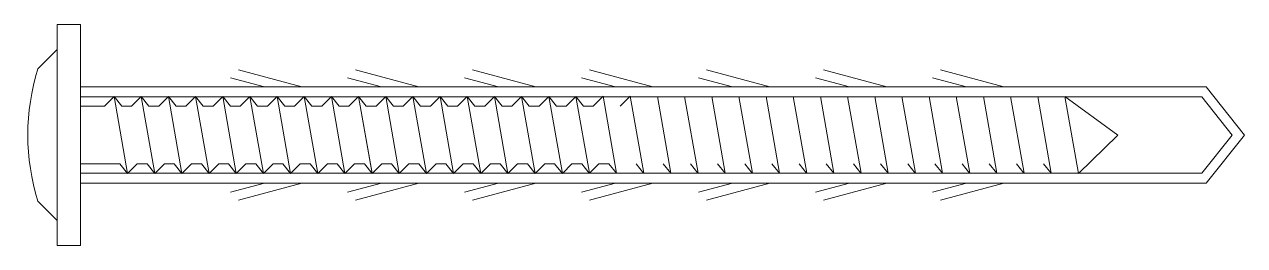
# Model space of a CAD drawing. Header units: metres. Extents: x -2.9 to 60.4, y -5.7 to 5.7.
import ezdxf

# ---------------------------------------------------------------- set-up
doc = ezdxf.new("R2010")
doc.units = ezdxf.units.M
doc.layers.add('A-DETL-GENF', color=92, linetype='Continuous', lineweight=18)

# ---------------------------------------------------------------- blocks, each defined once
blk = doc.blocks.new('00 schroef zetwerk_met_plug_lang - Schroef zetwerk_met_plug_lang-3345001-00_0 Basismaterialen')
at = {"layer": 'A-DETL-GENF', "lineweight": 13}
for p, q in [((0, 5.725), (-1.2, 5.725)), ((-1.2, 5.725), (-1.2, -5.725)), ((0, -5.725), (0, 5.725)), ((-1.2, 4.425), (-2.2, 3.425)), ((8.205, 3.373), (11.486, 2.494)), ((14.277, 3.373), (17.559, 2.494)), ((20.35, 3.373), (23.631, 2.494)), ((26.422, 3.373), (29.704, 2.494)), ((32.495, 3.373), (35.776, 2.494)), ((38.567, 3.373), (41.848, 2.494)), ((44.64, 3.373), (47.921, 2.494)), ((7.797, 2.965), (9.554, 2.494)), ((13.869, 2.965), (15.627, 2.494)), ((19.942, 2.965), (21.699, 2.494)), ((26.014, 2.965), (27.772, 2.494)), ((32.086, 2.965), (33.844, 2.494)), ((38.159, 2.965), (39.917, 2.494)), ((44.231, 2.965), (45.989, 2.494)), ((0, 2.494), (58.426, 2.494)), ((0, 1.981), (58.196, 1.981)), ((1.248, 1.5), (1.748, 2)), ((1.748, 2), (2.148, 1.5)), ((1.748, 2), (2.453, -2)), ((2.658, 1.5), (3.158, 2)), ((3.158, 2), (3.558, 1.5)), ((3.158, 2), (3.863, -2)), ((4.068, 1.5), (4.568, 2)), ((4.568, 2), (4.968, 1.5)), ((4.568, 2), (5.273, -2)), ((5.478, 1.5), (5.978, 2)), ((5.478, 1.5), (5.978, 2)), ((5.978, 2), (6.378, 1.5)), ((5.978, 2), (6.683, -2)), ((5.978, 2), (6.683, -2)), ((6.888, 1.5), (7.388, 2)), ((7.388, 2), (7.788, 1.5)), ((7.388, 2), (8.093, -2)), ((8.298, 1.5), (8.798, 2)), ((8.798, 2), (9.198, 1.5)), ((8.798, 2), (9.503, -2)), ((9.708, 1.5), (10.208, 2)), ((9.708, 1.5), (10.208, 2)), ((10.208, 2), (10.608, 1.5)), ((10.208, 2), (10.913, -2)), ((10.208, 2), (10.608, 1.5)), ((10.208, 2), (10.913, -2)), ((11.118, 1.5), (11.618, 2)), ((11.618, 2), (12.323, -2)), ((11.618, 2), (12.018, 1.5)), ((11.618, 2), (12.323, -2)), ((12.528, 1.5), (13.028, 2)), ((13.028, 2), (13.733, -2)), ((13.028, 2), (13.428, 1.5)), ((13.028, 2), (13.733, -2)), ((13.938, 1.5), (14.438, 2)), ((14.438, 2), (15.139, -1.981)), ((14.438, 2), (14.838, 1.5)), ((14.438, 2), (15.143, -2)), ((15.348, 1.5), (15.848, 2)), ((15.848, 2), (16.248, 1.5)), ((15.848, 2), (16.553, -2)), ((16.758, 1.5), (17.258, 2)), ((17.258, 2), (17.658, 1.5)), ((17.258, 2), (17.963, -2)), ((18.168, 1.5), (18.668, 2)), ((18.668, 2), (19.068, 1.5)), ((18.668, 2), (19.373, -2)), ((19.578, 1.5), (20.078, 2)), ((20.078, 2), (20.478, 1.5)), ((20.078, 2), (20.783, -2)), ((20.988, 1.5), (21.488, 2)), ((21.488, 2), (21.888, 1.5)), ((21.488, 2), (22.193, -2)), ((22.398, 1.5), (22.898, 2)), ((22.898, 2), (23.603, -2)), ((22.898, 2), (23.298, 1.5)), ((23.808, 1.5), (24.308, 2)), ((24.308, 2), (25.013, -2)), ((24.308, 2), (24.708, 1.5)), ((25.218, 1.5), (25.718, 2)), ((25.718, 2), (26.419, -1.981)), ((25.718, 2), (26.118, 1.5)), ((26.611, 1.5), (27.125, 2.014)), ((27.125, 2.014), (27.829, -1.981)), ((28.021, 1.5), (28.535, 2.014)), ((28.535, 2.014), (29.239, -1.981)), ((29.948, 2), (30.649, -1.981)), ((31.358, 2), (32.059, -1.981)), ((32.768, 2), (33.469, -1.981)), ((34.178, 2), (34.879, -1.981)), ((35.588, 2), (36.289, -1.981)), ((36.998, 2), (37.699, -1.981)), ((38.408, 2), (39.109, -1.981)), ((39.818, 2), (40.519, -1.981)), ((41.228, 2), (41.929, -1.981)), ((42.638, 2), (43.339, -1.981)), ((44.048, 2), (44.749, -1.981)), ((45.458, 2), (46.159, -1.981)), ((46.868, 2), (47.569, -1.981)), ((48.278, 2), (48.979, -1.981)), ((49.688, 2), (50.389, -1.981)), ((51.098, 2), (53.84, 0)), ((51.098, 2), (51.803, -2)), ((58.196, 1.981), (59.781, 0)), ((58.426, 2.494), (60.421, 0)), ((0, 1.5), (1.248, 1.5)), ((2.148, 1.5), (2.658, 1.5)), ((3.558, 1.5), (4.068, 1.5)), ((4.968, 1.5), (5.478, 1.5)), ((6.378, 1.5), (6.888, 1.5)), ((7.788, 1.5), (8.298, 1.5)), ((9.198, 1.5), (9.708, 1.5)), ((10.608, 1.5), (11.118, 1.5)), ((12.018, 1.5), (12.528, 1.5)), ((13.428, 1.5), (13.938, 1.5)), ((14.838, 1.5), (15.348, 1.5)), ((16.248, 1.5), (16.758, 1.5)), ((17.658, 1.5), (18.168, 1.5)), ((19.068, 1.5), (19.578, 1.5)), ((20.478, 1.5), (20.988, 1.5)), ((21.888, 1.5), (22.398, 1.5)), ((23.298, 1.5), (23.808, 1.5)), ((24.708, 1.5), (25.218, 1.5)), ((26.118, 1.5), (26.611, 1.5)), ((53.84, 0), (51.803, -2)), ((58.196, -1.981), (59.781, 0)), ((58.426, -2.494), (60.421, 0)), ((2.053, -1.5), (0, -1.5)), ((2.453, -2), (2.053, -1.5)), ((2.953, -1.5), (2.453, -2)), ((3.463, -1.5), (2.953, -1.5)), ((3.863, -2), (3.463, -1.5)), ((4.363, -1.5), (3.863, -2)), ((4.873, -1.5), (4.363, -1.5)), ((5.273, -2), (4.873, -1.5)), ((5.773, -1.5), (5.273, -2)), ((6.283, -1.5), (5.773, -1.5)), ((6.683, -2), (6.283, -1.5)), ((6.683, -2), (6.283, -1.5)), ((7.183, -1.5), (6.683, -2)), ((7.183, -1.5), (6.683, -2)), ((7.693, -1.5), (7.183, -1.5)), ((8.093, -2), (7.693, -1.5)), ((8.593, -1.5), (8.093, -2)), ((9.103, -1.5), (8.593, -1.5)), ((9.503, -2), (9.103, -1.5)), ((10.003, -1.5), (9.503, -2)), ((10.513, -1.5), (10.003, -1.5)), ((10.913, -2), (10.513, -1.5)), ((10.913, -2), (10.513, -1.5)), ((11.413, -1.5), (10.913, -2)), ((11.413, -1.5), (10.913, -2)), ((11.923, -1.5), (11.413, -1.5)), ((12.323, -2), (11.923, -1.5)), ((12.823, -1.5), (12.323, -2)), ((13.333, -1.5), (12.823, -1.5)), ((13.733, -2), (13.333, -1.5)), ((14.233, -1.5), (13.733, -2)), ((14.743, -1.5), (14.233, -1.5)), ((15.143, -2), (14.743, -1.5)), ((15.643, -1.5), (15.143, -2)), ((16.153, -1.5), (15.643, -1.5)), ((16.553, -2), (16.153, -1.5)), ((17.053, -1.5), (16.553, -2)), ((17.563, -1.5), (17.053, -1.5)), ((17.963, -2), (17.563, -1.5)), ((18.463, -1.5), (17.963, -2)), ((18.973, -1.5), (18.463, -1.5)), ((19.373, -2), (18.973, -1.5)), ((19.873, -1.5), (19.373, -2)), ((20.383, -1.5), (19.873, -1.5)), ((20.783, -2), (20.383, -1.5)), ((21.283, -1.5), (20.783, -2)), ((21.793, -1.5), (21.283, -1.5)), ((22.193, -2), (21.793, -1.5)), ((22.693, -1.5), (22.193, -2)), ((23.203, -1.5), (22.693, -1.5)), ((23.603, -2), (23.203, -1.5)), ((24.103, -1.5), (23.603, -2)), ((24.613, -1.5), (24.103, -1.5)), ((25.013, -2), (24.613, -1.5)), ((25.513, -1.5), (25.013, -2)), ((26.023, -1.5), (25.513, -1.5)), ((26.408, -1.981), (26.023, -1.5)), ((26.906, -1.5), (26.425, -1.981)), ((27.433, -1.5), (26.906, -1.5)), ((27.818, -1.981), (27.433, -1.5)), ((29.228, -1.981), (28.843, -1.5)), ((30.638, -1.981), (30.253, -1.5)), ((32.048, -1.981), (31.663, -1.5)), ((33.458, -1.981), (33.073, -1.5)), ((34.868, -1.981), (34.483, -1.5)), ((36.278, -1.981), (35.893, -1.5)), ((37.688, -1.981), (37.303, -1.5)), ((39.098, -1.981), (38.713, -1.5)), ((40.508, -1.981), (40.123, -1.5)), ((41.918, -1.981), (41.533, -1.5)), ((43.328, -1.981), (42.943, -1.5)), ((44.738, -1.981), (44.353, -1.5)), ((46.148, -1.981), (45.763, -1.5)), ((47.558, -1.981), (47.173, -1.5)), ((48.968, -1.981), (48.583, -1.5)), ((50.378, -1.981), (49.993, -1.5)), ((0, -1.981), (58.196, -1.981)), ((0, -2.494), (58.426, -2.494)), ((7.797, -2.965), (9.554, -2.494)), ((8.205, -3.373), (11.486, -2.494)), ((13.869, -2.965), (15.627, -2.494)), ((14.277, -3.373), (17.559, -2.494)), ((19.942, -2.965), (21.699, -2.494)), ((20.35, -3.373), (23.631, -2.494)), ((26.014, -2.965), (27.772, -2.494)), ((26.422, -3.373), (29.704, -2.494)), ((32.086, -2.965), (33.844, -2.494)), ((32.495, -3.373), (35.776, -2.494)), ((38.159, -2.965), (39.917, -2.494)), ((38.567, -3.373), (41.848, -2.494)), ((44.231, -2.965), (45.989, -2.494)), ((44.64, -3.373), (47.921, -2.494)), ((-2.2, -3.425), (-1.2, -4.425)), ((-1.2, -5.725), (0, -5.725))]:
    blk.add_line(p, q, dxfattribs=at)
blk.add_arc((8.636, 0), 11.364, 162.45919, 197.54081, dxfattribs=at)

msp = doc.modelspace()

# ---------------------------------------------------------------- block references
msp.add_blockref('00 schroef zetwerk_met_plug_lang - Schroef zetwerk_met_plug_lang-3345001-00_0 Basismaterialen', (0, 0))

doc.saveas('drawing.dxf')
